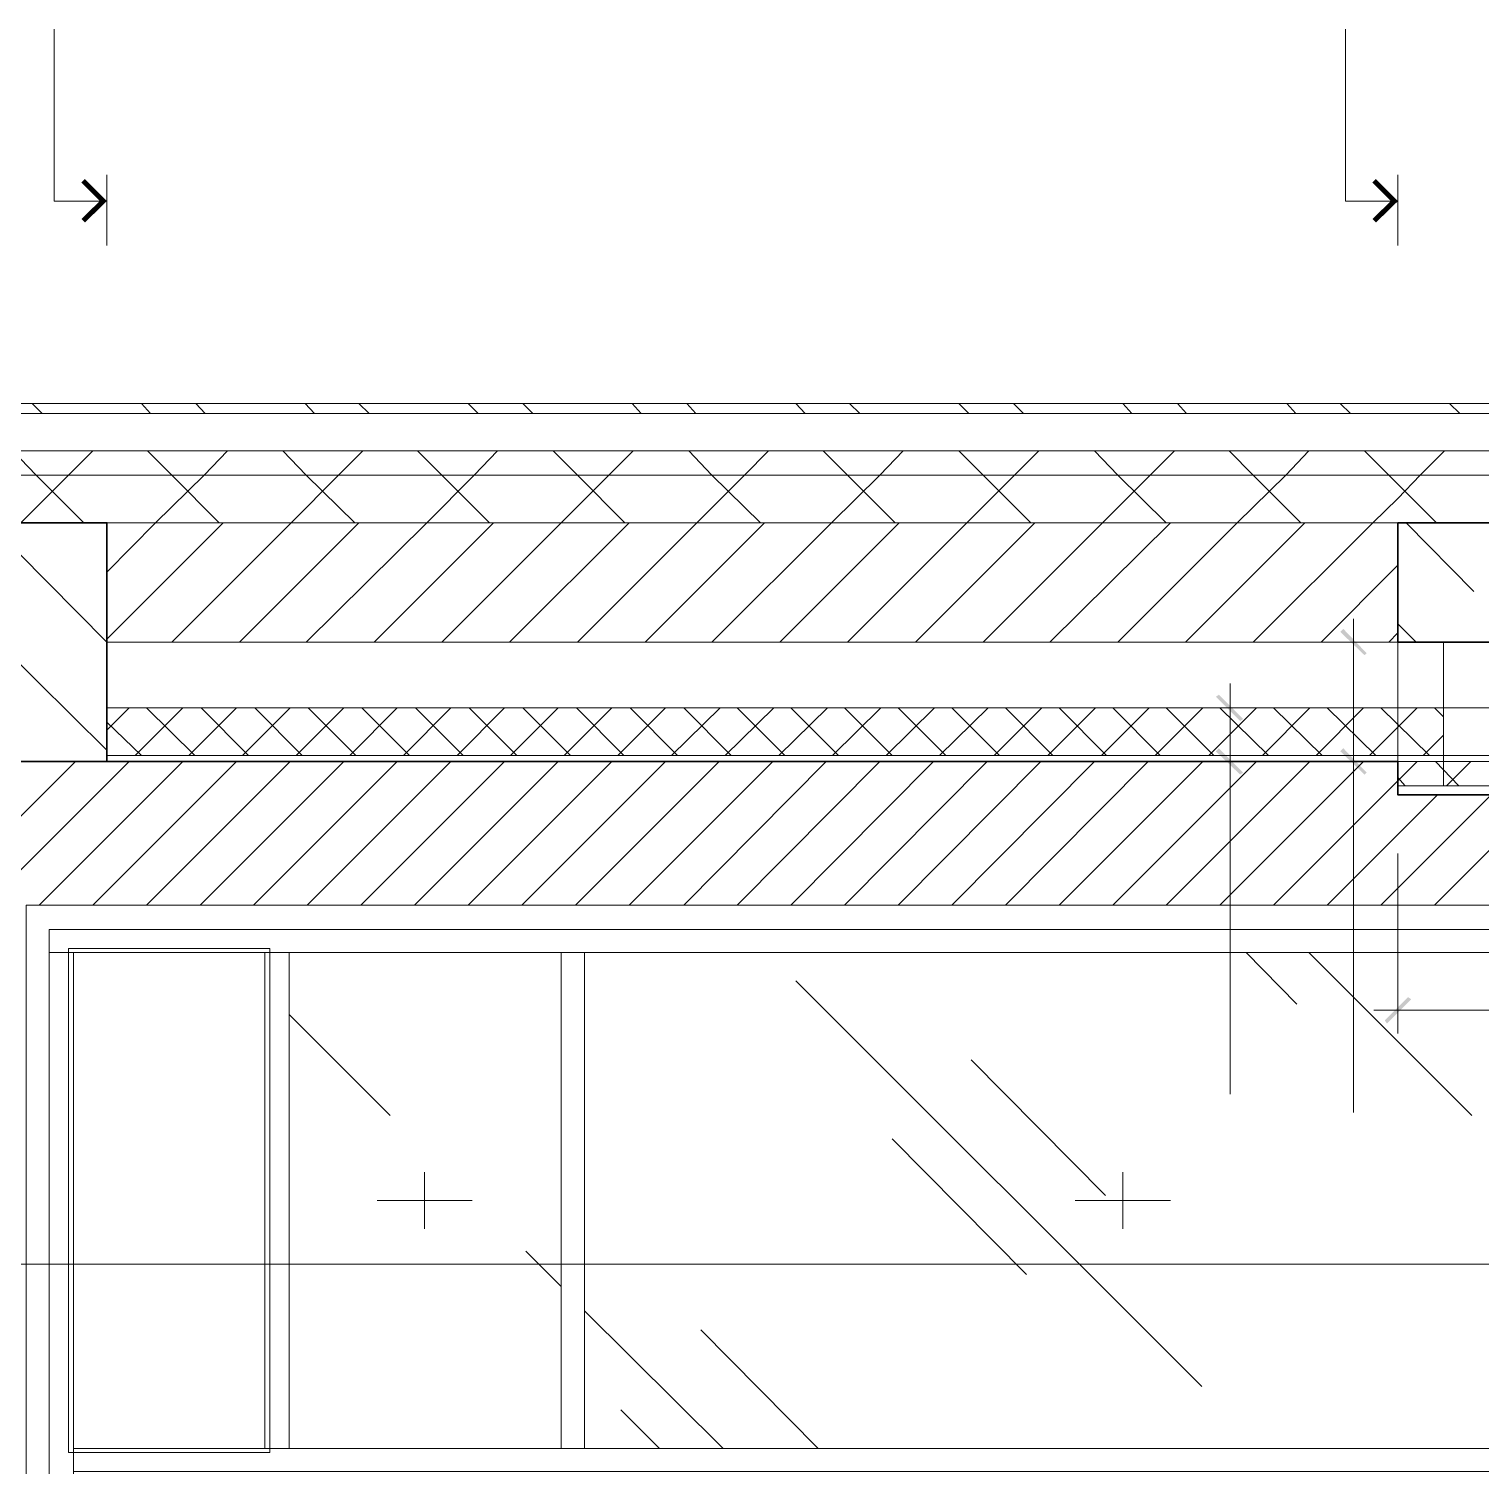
# Model space of a CAD drawing. Header units: millimetres. Extents: x -356862 to 418287, y 0 to 839748.
# Drawn here: x 19.542 to 21.933, y 30.184 to 32.551 of the extents above; entities that cross this region are included whole.
import ezdxf

# ---------------------------------------------------------------- set-up
doc = ezdxf.new("R2010")
doc.units = ezdxf.units.MM
doc.layers.add('PDF _Геометрия', color=7, linetype='Continuous', true_color=0xbababa)
doc.layers.add('PDF _Сплошная заливка', color=7, linetype='Continuous', true_color=0xf50000)

msp = doc.modelspace()

# ---------------------------------------------------------------- linework, layer by layer
at = {"layer": 'PDF _Геометрия', "color": 112, "lineweight": 5, "true_color": 0x00b85c}
for points in [[(19.66999308268229, 32.26781378851996), (19.58332994249131, 32.26781378851996), (19.58332994249131, 32.55113559299045)], [(21.79657321506076, 32.26781378851996), (21.70991007486979, 32.26781378851996), (21.70991007486979, 32.55113559299045)], [(19.66999308268229, 32.1944834391276), (19.66999308268229, 32.31114535861545)], [(21.79657321506076, 32.1944834391276), (21.79657321506076, 32.31114535861545)]]:
    msp.add_lwpolyline(points, dxfattribs=at)
at = {"layer": 'PDF _Геометрия', "color": 112, "lineweight": 0, "true_color": 0x00b85c}
for points, const_width in [([(19.63082800971137, 32.30114576551649), (19.66415998670789, 32.26781378851996), (19.63082800971137, 32.23531511094835)], 0.008249243437611534), ([(21.75740814208984, 32.30114576551649), (21.79074011908637, 32.26781378851996), (21.75740814208984, 32.23531511094835)], 0.008249243437609022)]:
    msp.add_lwpolyline(points, dxfattribs=dict(at, const_width=const_width))
at = {"layer": 'PDF _Геометрия', "color": 7, "lineweight": 5}
for points in [[(22.97652520073784, 31.91782803005642), (22.97652520073784, 31.93449401855468), (15.55182732476128, 31.93449401855468)], [(15.55182732476128, 31.85616387261284), (22.97652520073784, 31.85616387261284)], [(15.55182732476128, 31.81616550021701), (22.97652520073784, 31.81616550021701)]]:
    msp.add_lwpolyline(points, dxfattribs=at)
at = {"layer": 'PDF _Геометрия', "color": 8, "lineweight": 9, "true_color": 0x808080}
for points in [[(19.5633307562934, 31.91782803005642), (19.54666476779514, 31.93449401855468)], [(19.74165683322482, 31.91782803005642), (19.72665744357639, 31.93449401855468)], [(19.83165317111545, 31.91782803005642), (19.81665378146701, 31.93449401855468)], [(20.0116458468967, 31.91782803005642), (19.99664645724826, 31.93449401855468)], [(20.10164218478732, 31.91782803005642), (20.08497619628906, 31.93449401855468)], [(20.28163486056857, 31.91782803005642), (20.26496887207031, 31.93449401855468)], [(20.3716311984592, 31.91782803005642), (20.35496520996093, 31.93449401855468)], [(20.54995727539062, 31.91782803005642), (20.53495788574218, 31.93449401855468)], [(20.63995361328125, 31.91782803005642), (20.62495422363281, 31.93449401855468)], [(20.8199462890625, 31.91782803005642), (20.80494689941406, 31.93449401855468)], [(20.90994262695312, 31.91782803005642), (20.89327663845486, 31.93449401855468)], [(21.08993530273437, 31.91782803005642), (21.07326931423611, 31.93449401855468)], [(21.179931640625, 31.91782803005642), (21.16326565212673, 31.93449401855468)], [(21.35825771755642, 31.91782803005642), (21.34325832790798, 31.93449401855468)], [(21.44825405544704, 31.91782803005642), (21.43325466579861, 31.93449401855468)], [(21.62824673122829, 31.91782803005642), (21.61324734157986, 31.93449401855468)], [(21.71824306911892, 31.91782803005642), (21.70157708062066, 31.93449401855468)], [(21.89823574490017, 31.91782803005642), (21.88156975640191, 31.93449401855468)], [(19.63166130913628, 31.73783535427517), (19.55333116319444, 31.81616550021701), (19.51499938964843, 31.85616387261284)], [(19.64666069878472, 31.85616387261284), (19.60666232638889, 31.81616550021701), (19.52833218044704, 31.73783535427517)], [(19.86831834581163, 31.85616387261284), (19.82998657226562, 31.81616550021701), (19.74998982747395, 31.73783535427517), (19.66999308268229, 31.65617201063368)], [(19.85498555501302, 31.73783535427517), (19.77665540907118, 31.81616550021701), (19.73665703667534, 31.85616387261284)], [(20.09164259168837, 31.85616387261284), (20.05164421929253, 31.81616550021701), (19.97331407335069, 31.73783535427517), (19.77665540907118, 31.54117668999566)], [(20.07830980088975, 31.73783535427517), (19.99831305609809, 31.81616550021701), (19.95998128255208, 31.85616387261284)], [(20.31330023871528, 31.85616387261284), (20.27496846516927, 31.81616550021701), (20.19663831922743, 31.73783535427517), (19.99831305609809, 31.54117668999566)], [(20.29996744791666, 31.73783535427517), (20.22163730197482, 31.81616550021701), (20.18163892957899, 31.85616387261284)], [(20.53662448459201, 31.85616387261284), (20.49662611219618, 31.81616550021701), (20.41829596625434, 31.73783535427517), (20.22163730197482, 31.54117668999566)], [(20.5232916937934, 31.73783535427517), (20.44496154785156, 31.81616550021701), (20.40496317545573, 31.85616387261284)], [(20.75994873046875, 31.85616387261284), (20.71995035807291, 31.81616550021701), (20.64162021213107, 31.73783535427517), (20.44496154785156, 31.54117668999566)], [(20.74661593967014, 31.73783535427517), (20.66661919487847, 31.81616550021701), (20.62828742133246, 31.85616387261284)], [(20.98160637749566, 31.85616387261284), (20.94327460394965, 31.81616550021701), (20.86327785915798, 31.73783535427517), (20.66661919487847, 31.54117668999566)], [(20.96827358669704, 31.73783535427517), (20.8899434407552, 31.81616550021701), (20.84994506835937, 31.85616387261284)], [(21.20493062337239, 31.85616387261284), (21.16493225097656, 31.81616550021701), (21.08660210503472, 31.73783535427517), (20.8899434407552, 31.54117668999566)], [(21.19159783257378, 31.73783535427517), (21.11326768663194, 31.81616550021701), (21.07326931423611, 31.85616387261284)], [(21.42825486924913, 31.85616387261284), (21.38825649685329, 31.81616550021701), (21.30992635091145, 31.73783535427517), (21.11326768663194, 31.54117668999566)], [(21.41492207845052, 31.73783535427517), (21.33492533365885, 31.81616550021701), (21.29659356011284, 31.85616387261284)], [(21.64991251627604, 31.85616387261284), (21.61158074273003, 31.81616550021701), (21.53158399793837, 31.73783535427517), (21.33492533365885, 31.54117668999566)], [(21.63657972547743, 31.73783535427517), (21.55824957953559, 31.81616550021701), (21.51825120713975, 31.85616387261284)], [(21.87323676215278, 31.85616387261284), (21.83323838975694, 31.81616550021701), (21.79657321506076, 31.777833726671), (21.7549082438151, 31.73783535427517), (21.55824957953559, 31.54117668999566)], [(21.85990397135416, 31.73783535427517), (21.79657321506076, 31.80116611056857), (21.78157382541232, 31.81616550021701), (21.74157545301649, 31.85616387261284)], [(19.66999308268229, 31.54117668999566), (19.4750010172526, 31.73783535427517)], [(19.86165195041232, 31.73783535427517), (19.66999308268229, 31.54617648654514)], [(20.08497619628906, 31.73783535427517), (19.88831753200954, 31.54117668999566)], [(20.30663384331597, 31.73783535427517), (20.10997517903645, 31.54117668999566)], [(20.5299580891927, 31.73783535427517), (20.33329942491319, 31.54117668999566)], [(20.75328233506944, 31.73783535427517), (20.55662367078993, 31.54117668999566)], [(20.97493998209635, 31.73783535427517), (20.77828131781684, 31.54117668999566)], [(21.19826422797309, 31.73783535427517), (21.00160556369357, 31.54117668999566)], [(21.42158847384982, 31.73783535427517), (21.22326321072048, 31.54117668999566)], [(21.64324612087673, 31.73783535427517), (21.44658745659722, 31.54117668999566)], [(21.92156812879774, 31.62450663248698), (21.80990600585937, 31.73783535427517)], [(21.79657321506076, 31.66783820258246), (21.66991170247395, 31.54117668999566)], [(21.82657199435764, 31.54117668999566), (21.79657321506076, 31.57117546929253)], [(21.79657321506076, 31.55617607964409), (21.78157382541232, 31.54117668999566)], [(19.66999308268229, 31.36285061306423), (19.49666680230034, 31.53451029459635)]]:
    msp.add_lwpolyline(points, dxfattribs=at)
at = {"layer": 'PDF _Геометрия', "color": 7, "lineweight": 9}
for points in [[(15.71682061089409, 31.73783535427517), (22.97652520073784, 31.73783535427517), (22.97652520073784, 31.91782803005642), (15.55182732476128, 31.91782803005642)], [(21.79657321506076, 31.73783535427517), (19.66999308268229, 31.73783535427517)], [(19.66999308268229, 31.54117668999566), (21.79657321506076, 31.54117668999566)], [(19.53666517469618, 31.10786098904079), (22.33155144585503, 31.10786098904079), (22.26822068956163, 31.10786098904079), (22.26822068956163, 25.00477600097656), (22.33155144585503, 25.00477600097656), (22.33155144585503, 31.10786098904079)]]:
    msp.add_lwpolyline(points, dxfattribs=at)
at = {"layer": 'PDF _Геометрия', "color": 7, "lineweight": 30}
for points in [[(19.02501932779948, 31.34451802571614), (19.66999308268229, 31.34451802571614), (19.66999308268229, 31.73783535427517), (19.02501932779948, 31.73783535427517)], [(22.33155144585503, 31.54117668999566), (22.33155144585503, 31.34451802571614), (22.97652520073784, 31.34451802571614), (22.97652520073784, 31.73783535427517), (21.79657321506076, 31.73783535427517), (21.79657321506076, 31.54117668999566)]]:
    msp.add_lwpolyline(points, close=True, dxfattribs=at)
at = {"layer": 'PDF _Геометрия', "color": 7, "lineweight": 18}
for points in [[(21.7232428656684, 31.30451965332031), (21.7232428656684, 31.57950846354166)], [(21.75657484266493, 31.54117668999566), (21.68491109212239, 31.54117668999566)], [(21.51991780598958, 31.47284613715277), (21.51991780598958, 31.30451965332031)], [(21.75657484266493, 31.43284776475694), (21.47991943359375, 31.43284776475694)], [(21.47991943359375, 31.34451802571614), (21.75657484266493, 31.34451802571614), (21.68491109212239, 31.34451802571614)], [(21.51991780598958, 30.79620700412326), (21.51991780598958, 31.34451802571614)], [(21.7232428656684, 30.76620822482639), (21.7232428656684, 31.34451802571614)], [(21.79657321506076, 31.19285753038194), (21.79657321506076, 30.89620293511284)], [(23.01652357313368, 30.93453470865885), (21.75657484266493, 30.93453470865885)]]:
    msp.add_lwpolyline(points, dxfattribs=at)
at = {"layer": 'PDF _Геометрия', "color": 93, "lineweight": 5, "true_color": 0x5cb85c}
for points in [[(21.79657321506076, 31.30451965332031), (21.79657321506076, 31.54117668999566), (21.87157016330295, 31.54117668999566), (21.87157016330295, 31.30451965332031)], [(22.97652520073784, 31.34451802571614), (22.97652520073784, 31.30451965332031), (21.79657321506076, 31.30451965332031), (21.79657321506076, 31.34451802571614)]]:
    msp.add_lwpolyline(points, close=True, dxfattribs=at)
at = {"layer": 'PDF _Геометрия', "color": 161, "lineweight": 9, "true_color": 0x7f9fff}
for points in [[(19.70665825737847, 31.43284776475694), (19.66999308268229, 31.39618259006076)], [(19.79498799641927, 31.43284776475694), (19.71665785047743, 31.3545176188151)], [(19.73499043782552, 31.43284776475694), (19.81498718261718, 31.3545176188151)], [(19.88331773546006, 31.43284776475694), (19.80498758951823, 31.3545176188151)], [(19.82498677571614, 31.43284776475694), (19.90331692165798, 31.3545176188151)], [(19.97164747450087, 31.43284776475694), (19.89331732855903, 31.3545176188151)], [(19.91331651475694, 31.43284776475694), (19.99164666069878, 31.3545176188151)], [(20.05997721354166, 31.43284776475694), (19.98164706759982, 31.3545176188151)], [(20.00164625379774, 31.43284776475694), (20.07997639973958, 31.3545176188151)], [(20.14830695258246, 31.43284776475694), (20.06997680664062, 31.3545176188151)], [(20.08997599283854, 31.43284776475694), (20.16830613878038, 31.3545176188151)], [(20.23663669162326, 31.43284776475694), (20.15830654568142, 31.3545176188151)], [(20.17830573187934, 31.43284776475694), (20.25663587782118, 31.3545176188151)], [(20.32496643066406, 31.43284776475694), (20.24663628472222, 31.3545176188151)], [(20.26663547092014, 31.43284776475694), (20.34496561686198, 31.3545176188151)], [(20.41329616970486, 31.43284776475694), (20.33496602376302, 31.3545176188151)], [(20.35496520996093, 31.43284776475694), (20.43329535590278, 31.3545176188151)], [(20.50162590874566, 31.43284776475694), (20.42329576280381, 31.3545176188151)], [(20.44329494900173, 31.43284776475694), (20.52162509494357, 31.3545176188151)], [(20.58995564778645, 31.43284776475694), (20.51162550184462, 31.3545176188151)], [(20.53162468804253, 31.43284776475694), (20.60995483398437, 31.3545176188151)], [(20.67995198567708, 31.43284776475694), (20.59995524088541, 31.3545176188151)], [(20.61995442708333, 31.43284776475694), (20.69828457302517, 31.3545176188151)], [(20.76828172471788, 31.43284776475694), (20.68828497992621, 31.3545176188151)], [(20.70828416612413, 31.43284776475694), (20.78661431206597, 31.3545176188151)], [(20.85661146375868, 31.43284776475694), (20.77661471896701, 31.3545176188151)], [(20.79661390516493, 31.43284776475694), (20.87494405110677, 31.3545176188151)], [(20.94494120279948, 31.43284776475694), (20.86494445800781, 31.3545176188151)], [(20.88494364420573, 31.43284776475694), (20.96327379014756, 31.3545176188151)], [(21.03327094184028, 31.43284776475694), (20.95327419704861, 31.3545176188151)], [(20.97327338324653, 31.43284776475694), (21.05160352918837, 31.3545176188151)], [(21.12160068088107, 31.43284776475694), (21.04160393608941, 31.3545176188151)], [(21.06160312228732, 31.43284776475694), (21.13993326822916, 31.3545176188151)], [(21.20993041992187, 31.43284776475694), (21.13160027398003, 31.3545176188151)], [(21.14993286132812, 31.43284776475694), (21.22826300726996, 31.3545176188151)], [(21.29826015896267, 31.43284776475694), (21.21993001302083, 31.3545176188151)], [(21.23826260036892, 31.43284776475694), (21.31659274631076, 31.3545176188151)], [(21.38658989800347, 31.43284776475694), (21.30825975206163, 31.3545176188151)], [(21.32659233940972, 31.43284776475694), (21.40492248535156, 31.3545176188151)], [(21.47491963704427, 31.43284776475694), (21.39658949110243, 31.3545176188151)], [(21.41492207845052, 31.43284776475694), (21.49325222439236, 31.3545176188151)], [(21.56324937608506, 31.43284776475694), (21.48491923014323, 31.3545176188151)], [(21.50325181749131, 31.43284776475694), (21.58324856228298, 31.3545176188151)], [(21.65157911512587, 31.43284776475694), (21.57324896918403, 31.3545176188151)], [(21.59158155653212, 31.43284776475694), (21.67157830132378, 31.3545176188151)], [(21.73990885416666, 31.43284776475694), (21.66157870822482, 31.3545176188151)], [(21.67991129557291, 31.43284776475694), (21.75990804036458, 31.3545176188151)], [(21.82823859320746, 31.43284776475694), (21.74990844726562, 31.3545176188151)], [(21.76824103461371, 31.43284776475694), (21.84823777940538, 31.3545176188151)], [(21.85657077365451, 31.43284776475694), (21.87157016330295, 31.4178483751085)], [(19.66999308268229, 31.40951538085937), (19.72665744357639, 31.3545176188151)], [(21.87157016330295, 31.38784959581163), (21.83823818630642, 31.3545176188151)], [(19.70665825737847, 31.34451802571614), (18.96168857150607, 30.59954833984375)], [(19.61832851833767, 31.34451802571614), (18.96168857150607, 30.68787807888454)], [(19.79498799641927, 31.34451802571614), (19.55833095974392, 31.10786098904079)], [(19.88331773546006, 31.34451802571614), (19.64666069878472, 31.10786098904079)], [(19.97164747450087, 31.34451802571614), (19.73499043782552, 31.10786098904079)], [(20.05997721354166, 31.34451802571614), (19.82332017686631, 31.10786098904079)], [(20.14830695258246, 31.34451802571614), (19.91164991590712, 31.10786098904079)], [(20.23663669162326, 31.34451802571614), (19.99997965494791, 31.10786098904079)], [(20.32496643066406, 31.34451802571614), (20.08830939398871, 31.10786098904079)], [(20.41329616970486, 31.34451802571614), (20.17663913302951, 31.10786098904079)], [(20.50162590874566, 31.34451802571614), (20.26496887207031, 31.10786098904079)], [(20.58995564778645, 31.34451802571614), (20.35329861111111, 31.10786098904079)], [(20.67828538682725, 31.34451802571614), (20.44162835015191, 31.10786098904079)], [(20.76661512586805, 31.34451802571614), (20.5299580891927, 31.10786098904079)], [(20.85494486490885, 31.34451802571614), (20.61995442708333, 31.10786098904079)], [(20.94327460394965, 31.34451802571614), (20.70828416612413, 31.10786098904079)], [(21.03160434299045, 31.34451802571614), (20.79661390516493, 31.10786098904079)], [(21.11993408203125, 31.34451802571614), (20.88494364420573, 31.10786098904079)], [(21.20826382107204, 31.34451802571614), (20.97327338324653, 31.10786098904079)], [(21.29659356011284, 31.34451802571614), (21.06160312228732, 31.10786098904079)], [(21.38492329915364, 31.34451802571614), (21.14993286132812, 31.10786098904079)], [(21.47491963704427, 31.34451802571614), (21.23826260036892, 31.10786098904079)], [(21.56324937608506, 31.34451802571614), (21.32659233940972, 31.10786098904079)], [(21.65157911512587, 31.34451802571614), (21.41492207845052, 31.10786098904079)], [(21.73990885416666, 31.34451802571614), (21.50325181749131, 31.10786098904079)], [(21.79657321506076, 31.31285264756944), (21.59158155653212, 31.10786098904079)], [(21.86157057020399, 31.28952026367187), (21.67991129557291, 31.10786098904079)], [(21.94990030924479, 31.28952026367187), (21.76824103461371, 31.10786098904079)], [(22.03823004828559, 31.28952026367187), (21.85657077365451, 31.10786098904079)]]:
    msp.add_lwpolyline(points, dxfattribs=at)
for points in [[(21.87157016330295, 31.3545176188151), (21.87157016330295, 31.43284776475694), (19.66999308268229, 31.43284776475694), (19.66999308268229, 31.3545176188151)], [(21.79657321506076, 31.43284776475694), (21.79657321506076, 31.3545176188151), (22.33155144585503, 31.3545176188151), (22.33155144585503, 31.43284776475694)], [(19.02501932779948, 23.04652235243055), (19.53666517469618, 23.04652235243055), (19.53666517469618, 24.61145867241753), (22.26822068956163, 24.61145867241753), (22.26822068956163, 23.04652235243055), (22.84319729275173, 23.04652235243055), (22.84319729275173, 31.28952026367187), (21.79657321506076, 31.28952026367187), (21.79657321506076, 31.34451802571614), (19.66999308268229, 31.34451802571614), (19.02501932779948, 31.34451802571614), (16.36346096462673, 31.34451802571614), (15.90514628092448, 31.34451802571614), (15.90514628092448, 31.10786098904079), (18.96168857150607, 31.10786098904079), (18.96168857150607, 25.00477600097656), (15.90514628092448, 25.00477600097656), (15.90514628092448, 24.61145867241753), (18.96168857150607, 24.61145867241753), (18.96168857150607, 23.04652235243055)], [(19.53666517469618, 25.00477600097656), (19.53666517469618, 31.10786098904079), (22.26822068956163, 31.10786098904079), (22.26822068956163, 25.00477600097656)]]:
    msp.add_lwpolyline(points, close=True, dxfattribs=at)
at = {"layer": 'PDF _Геометрия', "color": 161, "lineweight": 30, "true_color": 0x7f9fff}
msp.add_lwpolyline([(19.66999308268229, 31.34451802571614), (21.79657321506076, 31.34451802571614)], dxfattribs=at)
at = {"layer": 'PDF _Геометрия', "color": 93, "lineweight": 5, "true_color": 0x5cb85c}
for points in [[(21.82823859320746, 31.34451802571614), (21.79657321506076, 31.31285264756944)], [(21.85823737250434, 31.34451802571614), (21.89656914605034, 31.30451965332031)], [(21.91656833224826, 31.34451802571614), (21.87656995985243, 31.30451965332031)], [(21.79657321506076, 31.31785244411892), (21.80823940700954, 31.30451965332031)]]:
    msp.add_lwpolyline(points, dxfattribs=at)
at = {"layer": 'PDF _Геометрия', "color": 93, "lineweight": 30, "true_color": 0x5cb85c}
msp.add_lwpolyline([(22.97652520073784, 31.34451802571614), (22.97652520073784, 31.28952026367187), (21.79657321506076, 31.28952026367187), (21.79657321506076, 31.34451802571614)], dxfattribs=at)
at = {"layer": 'PDF _Геометрия', "color": 252, "lineweight": 5, "true_color": 0x989898}
for points in [[(19.94998168945312, 31.06786261664496), (20.43829515245225, 31.06786261664496), (22.26822068956163, 31.06786261664496), (22.26822068956163, 31.02953084309895), (20.43829515245225, 31.02953084309895), (19.94998168945312, 31.02953084309895), (19.57499694824218, 31.02953084309895), (19.57499694824218, 31.06786261664496)], [(19.57499694824218, 25.91973876953125), (19.57499694824218, 26.77470397949218), (19.57499694824218, 27.62966918945312), (19.57499694824218, 28.48296780056423), (19.57499694824218, 29.33793301052517), (19.57499694824218, 30.19289822048611), (19.57499694824218, 31.02953084309895), (19.61499532063802, 31.02953084309895), (19.61499532063802, 30.19289822048611), (19.61499532063802, 29.33793301052517), (19.61499532063802, 28.48296780056423), (19.61499532063802, 27.62966918945312), (19.61499532063802, 26.77470397949218), (19.61499532063802, 25.91973876953125), (19.61499532063802, 25.04477437337239), (19.57499694824218, 25.04477437337239)], [(19.9299825032552, 31.02953084309895), (19.96998087565104, 31.02953084309895), (19.96998087565104, 30.21289740668403), (19.9299825032552, 30.21289740668403)], [(20.41829596625434, 31.02953084309895), (20.45662773980034, 31.02953084309895), (20.45662773980034, 30.21289740668403), (20.41829596625434, 30.21289740668403)], [(19.94998168945312, 30.21289740668403), (20.43829515245225, 30.21289740668403), (22.26822068956163, 30.21289740668403), (22.26822068956163, 30.17456563313802), (20.43829515245225, 30.17456563313802), (19.94998168945312, 30.17456563313802), (19.61499532063802, 30.17456563313802), (19.61499532063802, 30.21289740668403)]]:
    msp.add_lwpolyline(points, close=True, dxfattribs=at)
at = {"layer": 'PDF _Геометрия', "color": 7, "lineweight": 5}
msp.add_lwpolyline([(19.93831549750434, 30.20623101128472), (19.93831549750434, 31.03619723849826), (19.60666232638889, 31.03619723849826), (19.60666232638889, 30.20623101128472)], close=True, dxfattribs=at)
at = {"layer": 'PDF _Геометрия', "color": 254, "lineweight": 5, "true_color": 0xdcdcdc}
for points in [[(21.62991333007812, 30.94453430175781), (21.5465833875868, 31.02953084309895)], [(21.91823493109809, 30.76120842827691), (21.64991251627604, 31.02953084309895)], [(21.47325303819444, 30.31455993652343), (20.80494689941406, 30.98286607530381)], [(20.13664076063368, 30.76120842827691), (19.96998087565104, 30.92786831325954)], [(21.31492614746093, 30.62954711914062), (21.09326850043403, 30.85287136501736)], [(21.18493143717448, 30.49955240885416), (20.96327379014756, 30.7228766547309)], [(20.19330512152778, 30.57454935709635), (20.19330512152778, 30.66787889268663)], [(21.34325832790798, 30.57454935709635), (21.34325832790798, 30.66787889268663)], [(20.11497497558593, 30.62121412489149), (20.27163526746962, 30.62121412489149)], [(21.26492818196614, 30.62121412489149), (21.42158847384982, 30.62121412489149)], [(20.41829596625434, 30.47955322265625), (20.35996500651041, 30.53788418240017)], [(20.68495178222656, 30.21289740668403), (20.45662773980034, 30.43955485026041)], [(20.84161207411024, 30.21289740668403), (20.64828660753038, 30.40788947211371)], [(20.5799560546875, 30.21289740668403), (20.51662529839409, 30.27622816297743)]]:
    msp.add_lwpolyline(points, dxfattribs=at)
at = {"layer": 'PDF _Геометрия', "color": 252, "lineweight": 18, "true_color": 0x989898}
msp.add_lwpolyline([(22.46154615614149, 30.51621839735243), (15.90514628092448, 30.51621839735243)], dxfattribs=at)
at = {"layer": 'PDF _Сплошная заливка', "color": 7, "transparency": 33554559}
for points in [[(21.74490865071614, 31.52284410264756), (21.70157708062066, 31.55784267849392), (21.70657687717014, 31.5628424750434)], [(21.74157545301649, 31.51951090494791), (21.74490865071614, 31.52284410264756), (21.70157708062066, 31.55784267849392)], [(21.54158359103732, 31.41451517740885), (21.49658542209201, 31.45118035210503), (21.50158521864149, 31.45451354980468)], [(21.53658379448784, 31.4111819797092), (21.54158359103732, 31.41451517740885), (21.49658542209201, 31.45118035210503)], [(21.50158521864149, 31.36618381076389), (21.49658542209201, 31.36118401421441), (21.54158359103732, 31.32618543836805)], [(21.49658542209201, 31.36118401421441), (21.54158359103732, 31.32618543836805), (21.53658379448784, 31.3228522406684)], [(21.70657687717014, 31.36618381076389), (21.70157708062066, 31.36118401421441), (21.74490865071614, 31.32618543836805)], [(21.70157708062066, 31.36118401421441), (21.74490865071614, 31.32618543836805), (21.74157545301649, 31.3228522406684)], [(21.81323920355903, 30.95620049370659), (21.77824062771267, 30.91286892361111), (21.77490743001302, 30.91786872016058)], [(21.8182390001085, 30.95286729600694), (21.81323920355903, 30.95620049370659), (21.77824062771267, 30.91286892361111)]]:
    msp.add_solid(points, dxfattribs=at)

doc.saveas('drawing.dxf')
